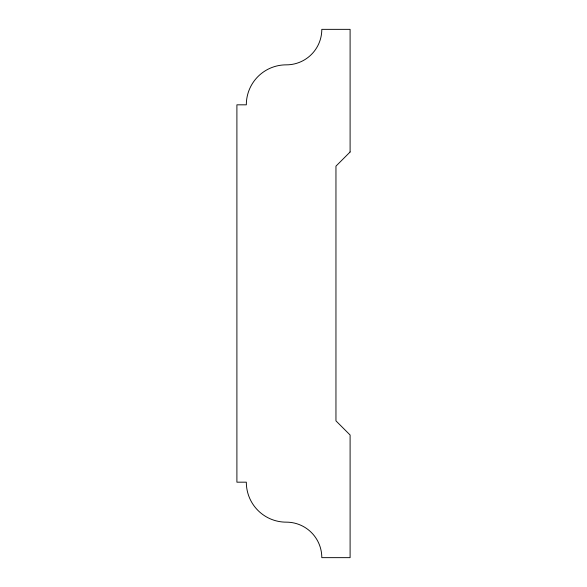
<?xml version="1.0" encoding="UTF-8"?>
<svg xmlns="http://www.w3.org/2000/svg" width="587" height="587" viewBox="0 0 587 587"><rect width="100%" height="100%" fill="white"/><g stroke="black" fill="none" stroke-linecap="round" stroke-linejoin="round"><path stroke-width="0.88" d="M350.101 151.989L335.955 166.143L335.955 420.857L350.101 435.011L350.101 557.65L321.801 557.65A35.455 35.455 0 0 0 286.28 522.151A39.872 39.872 0 0 1 246.327 482.176L236.899 482.176L236.899 104.824L246.327 104.824A39.872 39.872 0 0 1 286.28 64.849A35.455 35.455 0 0 0 321.801 29.35L350.101 29.35L350.101 151.989"/></g></svg>
